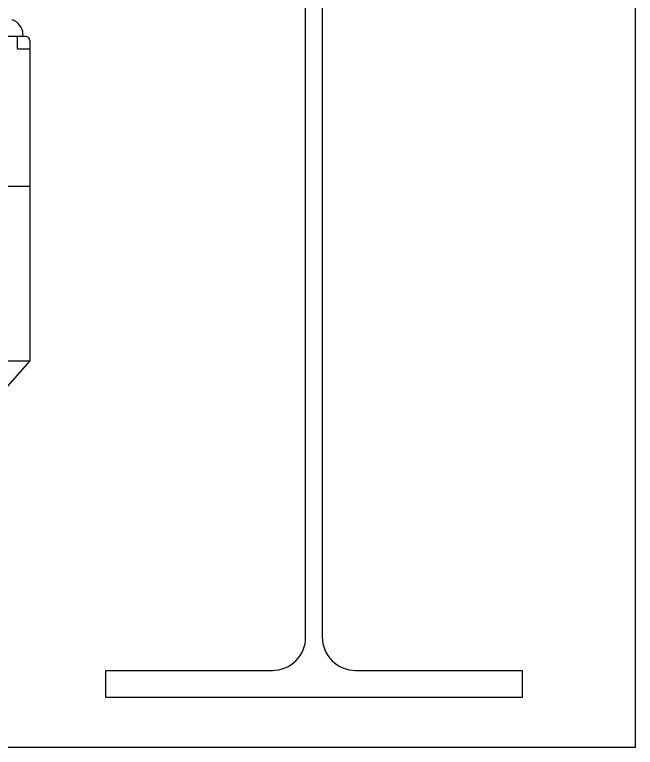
# Model space of a CAD drawing. Header units: millimetres. Extents: x -2880 to 3894, y -2977 to 4857.
# Drawn here: x -2092.6 to -1794.3, y 1625.2 to 1977.6 of the extents above; entities that cross this region are included whole.
import ezdxf

# ---------------------------------------------------------------- set-up
doc = ezdxf.new("R2010")
doc.units = ezdxf.units.MM
doc.header["$MEASUREMENT"] = 0
doc.layers.add('_1-0_', color=7, linetype='Continuous')
doc.layers.add('gauge', color=1, linetype='Continuous')

msp = doc.modelspace()

# ---------------------------------------------------------------- linework, layer by layer
msp.add_lwpolyline([(-1968.761, 1662.181, 0.4142136), (-1952.761, 1678.181), (-1952.761, 2020.181, 0.4142136), (-1968.761, 2036.181), (-2048.761, 2036.181), (-2048.761, 2049.181), (-1848.761, 2049.181), (-1848.761, 2036.181), (-1928.761, 2036.181, 0.4142136), (-1944.761, 2020.181), (-1944.761, 1678.181, 0.4142136), (-1928.761, 1662.181), (-1848.761, 1662.181), (-1848.761, 1649.181), (-2048.761, 1649.181), (-2048.761, 1662.181)], format="xyb", close=True)
at = {"layer": '_1-0_', "color": 3, "linetype": 'Continuous'}
for p, q in [((-2087.353, 1967.181), (-2168.353, 1967.181)), ((-2091.353, 1967.181), (-2091.353, 1961.181)), ((-2088.603, 1967.181), (-2088.603, 1968.182)), ((-2085.353, 1965.181), (-2085.353, 1877.01)), ((-2091.353, 1961.181), (-2085.353, 1961.181)), ((-2337.353, 1895.181), (-2085.353, 1895.181)), ((-2085.353, 1895.181), (-2085.353, 1811.181)), ((-2339.353, 1811.181), (-2085.353, 1811.181)), ((-2085.353, 1811.181), (-2160.353, 1726.182))]:
    msp.add_line(p, q, dxfattribs=at)
for centre, radius, start, end in [((-2096.223, 1967.935), 7.625, 1.85498, 71.88484), ((-2087.353, 1965.181), 2, 0, 90)]:
    msp.add_arc(centre, radius, start, end, dxfattribs=at)
at = {"layer": 'gauge'}
msp.add_lwpolyline([(-2634.319, 2219.182), (-1794.319, 2219.182), (-1794.319, 1625.182), (-2634.319, 1625.182)], close=True, dxfattribs=at)

doc.saveas('drawing.dxf')
